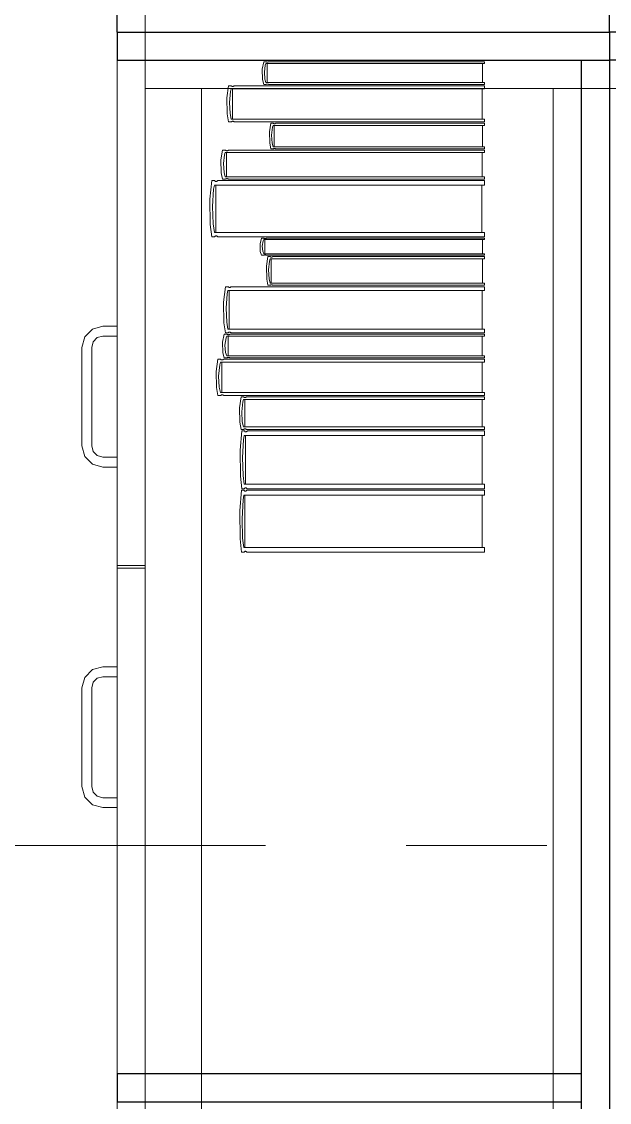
# Model space of a CAD drawing. Header units: inches. Extents: x -38 to 5698, y -33 to 92.
# Drawn here: x 222.793 to 223.211, y 34.224 to 34.992 of the extents above; entities that cross this region are included whole.
import ezdxf

# ---------------------------------------------------------------- set-up
doc = ezdxf.new("R2010")
doc.units = ezdxf.units.IN
doc.header["$MEASUREMENT"] = 0
doc.set_wipeout_variables(frame=1)
doc.linetypes.add('Punto & Raya', pattern=[0.65, 0.5, -0.075, 0, -0.075])
doc.linetypes.add('Wipeout_Contour', pattern=[1, 0, -1])
doc.layers.add('Interior - Mobiliario', color=7, linetype='Continuous')
doc.layers.add('Marcador - Secciones', color=251, linetype='Continuous')

msp = doc.modelspace()

# ---------------------------------------------------------------- linework, layer by layer
at = {"layer": 'Interior - Mobiliario', "color": 175, "linetype": 'Continuous', "lineweight": 13}
for p, q in [((222.88112, 33.50472), (222.88112, 34.96472)), ((222.88112, 34.96472), (223.19112, 34.96472)), ((223.19112, 34.96472), (223.19112, 33.50472)), ((222.96455, 34.95113), (222.96436, 34.95834)), ((222.96586, 34.95626), (222.96626, 34.9513)), ((222.88112, 34.94472), (222.92112, 34.94472)), ((222.92112, 34.94472), (223.17112, 34.94472)), ((222.93926, 34.93805), (222.94048, 34.9466)), ((222.94048, 34.9466), (222.94246, 34.9466)), ((222.9423, 34.94455), (222.94176, 34.9426)), ((223.12246, 34.94455), (222.9423, 34.94455)), ((222.94246, 34.9466), (222.94261, 34.94646)), ((222.94261, 34.94646), (222.94284, 34.94632)), ((222.94284, 34.94632), (222.94309, 34.94622)), ((222.94309, 34.94622), (222.94336, 34.94617)), ((222.94321, 34.923), (222.94321, 34.94455)), ((222.94336, 34.94617), (222.94363, 34.94618)), ((222.94363, 34.94618), (222.94389, 34.94624)), ((222.94389, 34.94624), (222.94414, 34.94634)), ((222.94414, 34.94634), (222.94437, 34.9465)), ((222.94437, 34.9465), (222.94447, 34.9466)), ((222.94447, 34.9466), (223.12246, 34.9466)), ((222.96541, 34.9476), (222.96455, 34.95113)), ((222.96712, 34.9476), (222.96541, 34.9476)), ((222.96626, 34.9513), (222.96698, 34.94889)), ((222.96698, 34.94889), (223.12246, 34.94889)), ((222.96721, 34.94766), (222.96712, 34.9476)), ((222.9674, 34.94776), (222.96721, 34.94766)), ((222.96762, 34.94783), (222.9674, 34.94776)), ((222.96785, 34.94787), (222.96762, 34.94783)), ((222.96808, 34.94787), (222.96785, 34.94787)), ((222.96831, 34.94784), (222.96808, 34.94787)), ((222.96853, 34.94778), (222.96831, 34.94784)), ((222.96873, 34.94769), (222.96853, 34.94778)), ((222.96886, 34.9476), (222.96873, 34.94769)), ((223.12246, 34.9476), (222.96886, 34.9476)), ((223.12064, 34.94455), (223.12064, 34.923)), ((223.12246, 34.94889), (223.12246, 34.9476)), ((223.12246, 34.9466), (223.12246, 34.94455)), ((222.93948, 34.92657), (222.93926, 34.93805)), ((222.94176, 34.9426), (222.941, 34.93474)), ((222.941, 34.93474), (222.94146, 34.92684)), ((222.94048, 34.92095), (222.93948, 34.92657)), ((222.94146, 34.92684), (222.9423, 34.923)), ((222.9423, 34.923), (223.12246, 34.923)), ((222.94256, 34.92105), (222.94246, 34.92095)), ((222.94279, 34.9212), (222.94256, 34.92105)), ((222.94304, 34.92131), (222.94279, 34.9212)), ((222.9433, 34.92137), (222.94304, 34.92131)), ((222.94357, 34.92138), (222.9433, 34.92137)), ((222.94383, 34.92133), (222.94357, 34.92138)), ((222.94409, 34.92123), (222.94383, 34.92133)), ((222.94432, 34.92108), (222.94409, 34.92123)), ((222.94447, 34.92095), (222.94432, 34.92108)), ((223.12246, 34.923), (223.12246, 34.92095)), ((222.94246, 34.92095), (222.94048, 34.92095)), ((223.12246, 34.92095), (222.94447, 34.92095)), ((222.96949, 34.91388), (222.97051, 34.91995)), ((222.96968, 34.90574), (222.96949, 34.91388)), ((222.97051, 34.91995), (222.97216, 34.91995)), ((222.97158, 34.91711), (222.97095, 34.91153)), ((222.97203, 34.91849), (222.97158, 34.91711)), ((223.12246, 34.91849), (222.97203, 34.91849)), ((222.97216, 34.91995), (222.97229, 34.91985)), ((222.97229, 34.91985), (222.97248, 34.91974)), ((222.97248, 34.91974), (222.9727, 34.91968)), ((222.9727, 34.91968), (222.97292, 34.91964)), ((222.97279, 34.90321), (222.97279, 34.91849)), ((222.97292, 34.91964), (222.97314, 34.91965)), ((222.97314, 34.91965), (222.97336, 34.91969)), ((222.97336, 34.91969), (222.97357, 34.91977)), ((222.97357, 34.91977), (222.97376, 34.91988)), ((222.97376, 34.91988), (222.97385, 34.91995)), ((222.97385, 34.91995), (223.12246, 34.91995)), ((223.12094, 34.91849), (223.12094, 34.90321)), ((223.12246, 34.91995), (223.12246, 34.91849)), ((222.97051, 34.90175), (222.96968, 34.90574)), ((222.97095, 34.91153), (222.97133, 34.90593)), ((222.97133, 34.90593), (222.97203, 34.90321)), ((222.93497, 34.89393), (222.93622, 34.90075)), ((222.93622, 34.90075), (222.93825, 34.90075)), ((222.93809, 34.89912), (222.93753, 34.89757)), ((223.12246, 34.89912), (222.93809, 34.89912)), ((222.93825, 34.90075), (222.9384, 34.90064)), ((222.9384, 34.90064), (222.93864, 34.90053)), ((222.93864, 34.90053), (222.9389, 34.90045)), ((222.9389, 34.90045), (222.93917, 34.90041)), ((222.93902, 34.88194), (222.93902, 34.89912)), ((222.93917, 34.90041), (222.93945, 34.90042)), ((222.93945, 34.90042), (222.93972, 34.90046)), ((222.93972, 34.90046), (222.93997, 34.90055)), ((222.93997, 34.90055), (222.94021, 34.90067)), ((222.94021, 34.90067), (222.94031, 34.90075)), ((222.94031, 34.90075), (223.12246, 34.90075)), ((222.97216, 34.90175), (222.97051, 34.90175)), ((222.97203, 34.90321), (223.12246, 34.90321)), ((222.97225, 34.90182), (222.97216, 34.90175)), ((222.97244, 34.90193), (222.97225, 34.90182)), ((222.97265, 34.90201), (222.97244, 34.90193)), ((222.97287, 34.90205), (222.97265, 34.90201)), ((222.97309, 34.90206), (222.97287, 34.90205)), ((222.97331, 34.90202), (222.97309, 34.90206)), ((222.97353, 34.90195), (222.97331, 34.90202)), ((222.97372, 34.90185), (222.97353, 34.90195)), ((222.97385, 34.90175), (222.97372, 34.90185)), ((223.12246, 34.90175), (222.97385, 34.90175)), ((223.1206, 34.89912), (223.1206, 34.88194)), ((223.12246, 34.90321), (223.12246, 34.90175)), ((223.12246, 34.90075), (223.12246, 34.89912)), ((222.93521, 34.88479), (222.93497, 34.89393)), ((222.93753, 34.89757), (222.93676, 34.8913)), ((222.93676, 34.8913), (222.93723, 34.885)), ((222.93622, 34.8803), (222.93521, 34.88479)), ((222.93723, 34.885), (222.93809, 34.88194)), ((222.92715, 34.86595), (222.92845, 34.8793)), ((222.92845, 34.8793), (222.93056, 34.8793)), ((222.93039, 34.8761), (222.92982, 34.87306)), ((223.12246, 34.8761), (222.93039, 34.8761)), ((222.93056, 34.8793), (222.93072, 34.87909)), ((222.93072, 34.87909), (222.93097, 34.87886)), ((222.93097, 34.87886), (222.93124, 34.87871)), ((222.93124, 34.87871), (222.93153, 34.87863)), ((222.93136, 34.84245), (222.93136, 34.8761)), ((222.93153, 34.87863), (222.93181, 34.87864)), ((222.93181, 34.87864), (222.93209, 34.87873)), ((222.93209, 34.87873), (222.93236, 34.8789)), ((222.93236, 34.8789), (222.9326, 34.87915)), ((222.9326, 34.87915), (222.93271, 34.8793)), ((222.93271, 34.8793), (223.12246, 34.8793)), ((222.93825, 34.8803), (222.93622, 34.8803)), ((222.93809, 34.88194), (223.12246, 34.88194)), ((222.93835, 34.88038), (222.93825, 34.8803)), ((222.93859, 34.88051), (222.93835, 34.88038)), ((222.93884, 34.88059), (222.93859, 34.88051)), ((222.93911, 34.88064), (222.93884, 34.88059)), ((222.93939, 34.88065), (222.93911, 34.88064)), ((222.93966, 34.88061), (222.93939, 34.88065)), ((222.93992, 34.88053), (222.93966, 34.88061)), ((222.94016, 34.88041), (222.93992, 34.88053)), ((222.94031, 34.8803), (222.94016, 34.88041)), ((223.12246, 34.8803), (222.94031, 34.8803)), ((223.12052, 34.8761), (223.12052, 34.84245)), ((223.12246, 34.88194), (223.12246, 34.8803)), ((223.12246, 34.8793), (223.12246, 34.8761)), ((222.92982, 34.87306), (222.92901, 34.86078)), ((222.92739, 34.84803), (222.92715, 34.86595)), ((222.92901, 34.86078), (222.9295, 34.84845)), ((222.92845, 34.83925), (222.92739, 34.84803)), ((222.9295, 34.84845), (222.93039, 34.84245)), ((222.93056, 34.83925), (222.92845, 34.83925)), ((222.93039, 34.84245), (223.12246, 34.84245)), ((222.93067, 34.83941), (222.93056, 34.83925)), ((222.93092, 34.83965), (222.93067, 34.83941)), ((222.93118, 34.83982), (222.93092, 34.83965)), ((222.93146, 34.83991), (222.93118, 34.83982)), ((222.93175, 34.83992), (222.93146, 34.83991)), ((222.93203, 34.83985), (222.93175, 34.83992)), ((222.9323, 34.83969), (222.93203, 34.83985)), ((222.93255, 34.83946), (222.9323, 34.83969)), ((222.93271, 34.83925), (222.93255, 34.83946)), ((223.12246, 34.83925), (222.93271, 34.83925)), ((222.96277, 34.83424), (222.96384, 34.83825)), ((222.96384, 34.83825), (222.96556, 34.83825)), ((222.96542, 34.83729), (222.96495, 34.83637)), ((223.12246, 34.83729), (222.96542, 34.83729)), ((222.96556, 34.83825), (222.96569, 34.83819)), ((222.96569, 34.83819), (222.9659, 34.83812)), ((222.9659, 34.83812), (222.96612, 34.83807)), ((222.96612, 34.83807), (222.96635, 34.83805)), ((222.96622, 34.82717), (222.96622, 34.83729)), ((222.96635, 34.83805), (222.96658, 34.83805)), ((222.96658, 34.83805), (222.96681, 34.83808)), ((222.96681, 34.83808), (222.96703, 34.83813)), ((222.96703, 34.83813), (222.96723, 34.8382)), ((222.96723, 34.8382), (222.96732, 34.83825)), ((222.96732, 34.83825), (223.12246, 34.83825)), ((223.12088, 34.83729), (223.12088, 34.82717)), ((223.12246, 34.84245), (223.12246, 34.83925)), ((223.12246, 34.83825), (223.12246, 34.83729)), ((222.96297, 34.82885), (222.96277, 34.83424)), ((222.96384, 34.82621), (222.96297, 34.82885)), ((222.96495, 34.83637), (222.96429, 34.83268)), ((222.96429, 34.83268), (222.9647, 34.82898)), ((222.9647, 34.82898), (222.96542, 34.82717)), ((222.96556, 34.82621), (222.96384, 34.82621)), ((222.96542, 34.82717), (223.12246, 34.82717)), ((222.96565, 34.82626), (222.96556, 34.82621)), ((222.96585, 34.82633), (222.96565, 34.82626)), ((222.96607, 34.82638), (222.96585, 34.82633)), ((222.9663, 34.82641), (222.96607, 34.82638)), ((222.96653, 34.82641), (222.9663, 34.82641)), ((222.96676, 34.82639), (222.96653, 34.82641)), ((222.96698, 34.82634), (222.96676, 34.82639)), ((222.96719, 34.82628), (222.96698, 34.82634)), ((222.96732, 34.82621), (222.96719, 34.82628)), ((223.12246, 34.82621), (222.96732, 34.82621)), ((222.96732, 34.81842), (222.96835, 34.82521)), ((222.96835, 34.82521), (222.97003, 34.82521)), ((222.96943, 34.82204), (222.96879, 34.81579)), ((222.96989, 34.82358), (222.96943, 34.82204)), ((223.12246, 34.82358), (222.96989, 34.82358)), ((222.97003, 34.82521), (222.97015, 34.8251)), ((222.97015, 34.8251), (222.97035, 34.82499)), ((222.97035, 34.82499), (222.97057, 34.82491)), ((222.97057, 34.82491), (222.97079, 34.82487)), ((222.97066, 34.80646), (222.97066, 34.82358)), ((222.97079, 34.82487), (222.97102, 34.82488)), ((222.97102, 34.82488), (222.97124, 34.82492)), ((222.97124, 34.82492), (222.97145, 34.82501)), ((222.97145, 34.82501), (222.97165, 34.82513)), ((222.97165, 34.82513), (222.97173, 34.82521)), ((222.97173, 34.82521), (223.12246, 34.82521)), ((223.12092, 34.82358), (223.12092, 34.80646)), ((223.12246, 34.82717), (223.12246, 34.82621)), ((223.12246, 34.82521), (223.12246, 34.82358)), ((222.96751, 34.8093), (222.96732, 34.81842)), ((222.96879, 34.81579), (222.96918, 34.80951)), ((222.96835, 34.80483), (222.96751, 34.8093)), ((222.96918, 34.80951), (222.96989, 34.80646)), ((222.96989, 34.80646), (223.12246, 34.80646)), ((223.12246, 34.80646), (223.12246, 34.80483)), ((222.93689, 34.79289), (222.93812, 34.80383)), ((222.93812, 34.80383), (222.94013, 34.80383)), ((222.93942, 34.79872), (222.93865, 34.78867)), ((222.93997, 34.80121), (222.93942, 34.79872)), ((223.12246, 34.80121), (222.93997, 34.80121)), ((222.94013, 34.80383), (222.94028, 34.80366)), ((222.94028, 34.80366), (222.94052, 34.80347)), ((222.94052, 34.80347), (222.94077, 34.80334)), ((222.94077, 34.80334), (222.94104, 34.80328)), ((222.94089, 34.77366), (222.94089, 34.80121)), ((222.94104, 34.80328), (222.94131, 34.80329)), ((222.94131, 34.80329), (222.94158, 34.80337)), ((222.94158, 34.80337), (222.94183, 34.80351)), ((222.94183, 34.80351), (222.94207, 34.80371)), ((222.94207, 34.80371), (222.94217, 34.80383)), ((222.94217, 34.80383), (223.12246, 34.80383)), ((222.97003, 34.80483), (222.96835, 34.80483)), ((222.97011, 34.80491), (222.97003, 34.80483)), ((222.97031, 34.80504), (222.97011, 34.80491)), ((222.97052, 34.80512), (222.97031, 34.80504)), ((222.97074, 34.80517), (222.97052, 34.80512)), ((222.97097, 34.80517), (222.97074, 34.80517)), ((222.97119, 34.80514), (222.97097, 34.80517)), ((222.97141, 34.80506), (222.97119, 34.80514)), ((222.97161, 34.80494), (222.97141, 34.80506)), ((222.97173, 34.80483), (222.97161, 34.80494)), ((223.12246, 34.80483), (222.97173, 34.80483)), ((223.12062, 34.80121), (223.12062, 34.77366)), ((223.12246, 34.80383), (223.12246, 34.80121)), ((222.93711, 34.77823), (222.93689, 34.79289)), ((222.93865, 34.78867), (222.93912, 34.77857)), ((222.84362, 34.77371), (222.85112, 34.77572)), ((222.85112, 34.77572), (222.86112, 34.77572)), ((222.86112, 34.77572), (222.86112, 34.76872)), ((222.93812, 34.77103), (222.93711, 34.77823)), ((222.93912, 34.77857), (222.93997, 34.77366)), ((222.83612, 34.76072), (222.83813, 34.76822)), ((222.83813, 34.76822), (222.84362, 34.77371)), ((222.84712, 34.76764), (222.84419, 34.76472)), ((222.85112, 34.76872), (222.84712, 34.76764)), ((222.86112, 34.76872), (222.85112, 34.76872)), ((222.93606, 34.76444), (222.93731, 34.77003)), ((222.93731, 34.77003), (222.93932, 34.77003)), ((222.93861, 34.76742), (222.93784, 34.76228)), ((222.94013, 34.77103), (222.93812, 34.77103)), ((222.93916, 34.76869), (222.93861, 34.76742)), ((223.12246, 34.76869), (222.93916, 34.76869)), ((222.93932, 34.77003), (222.93947, 34.76994)), ((222.93947, 34.76994), (222.93971, 34.76985)), ((222.93971, 34.76985), (222.93997, 34.76978)), ((222.93997, 34.77366), (223.12246, 34.77366)), ((222.93997, 34.76978), (222.94024, 34.76975)), ((222.94009, 34.75461), (222.94009, 34.76869)), ((222.94023, 34.77116), (222.94013, 34.77103)), ((222.94046, 34.77136), (222.94023, 34.77116)), ((222.94024, 34.76975), (222.94051, 34.76976)), ((222.94072, 34.7715), (222.94046, 34.77136)), ((222.94051, 34.76976), (222.94078, 34.7698)), ((222.94098, 34.77157), (222.94072, 34.7715)), ((222.94078, 34.7698), (222.94103, 34.76987)), ((222.94125, 34.77158), (222.94098, 34.77157)), ((222.94103, 34.76987), (222.94127, 34.76997)), ((222.94152, 34.77152), (222.94125, 34.77158)), ((222.94127, 34.76997), (222.94137, 34.77003)), ((222.94137, 34.77003), (223.12246, 34.77003)), ((222.94178, 34.7714), (222.94152, 34.77152)), ((222.94202, 34.77121), (222.94178, 34.7714)), ((222.94217, 34.77103), (222.94202, 34.77121)), ((223.12246, 34.77103), (222.94217, 34.77103)), ((223.12061, 34.76869), (223.12061, 34.75461)), ((223.12246, 34.77366), (223.12246, 34.77103)), ((223.12246, 34.77003), (223.12246, 34.76869)), ((222.83612, 34.69072), (222.83612, 34.76072)), ((222.84419, 34.76472), (222.84312, 34.76072)), ((222.84312, 34.76072), (222.84312, 34.69072)), ((222.93629, 34.75695), (222.93606, 34.76444)), ((222.93784, 34.76228), (222.93831, 34.75712)), ((222.93149, 34.74368), (222.93276, 34.75227)), ((222.93276, 34.75227), (222.93483, 34.75227)), ((222.93483, 34.75227), (222.93498, 34.75213)), ((222.93498, 34.75213), (222.93523, 34.75198)), ((222.93731, 34.75327), (222.93629, 34.75695)), ((222.93632, 34.7519), (222.93658, 34.75201)), ((222.93658, 34.75201), (222.93682, 34.75217)), ((222.93682, 34.75217), (222.93693, 34.75227)), ((222.93693, 34.75227), (223.12246, 34.75227)), ((222.93932, 34.75327), (222.93731, 34.75327)), ((222.93831, 34.75712), (222.93916, 34.75461)), ((222.93916, 34.75461), (223.12246, 34.75461)), ((222.93942, 34.75333), (222.93932, 34.75327)), ((222.93966, 34.75344), (222.93942, 34.75333)), ((222.93991, 34.75351), (222.93966, 34.75344)), ((222.94018, 34.75354), (222.93991, 34.75351)), ((222.94045, 34.75355), (222.94018, 34.75354)), ((222.94072, 34.75352), (222.94045, 34.75355)), ((222.94098, 34.75345), (222.94072, 34.75352)), ((222.94122, 34.75336), (222.94098, 34.75345)), ((222.94137, 34.75327), (222.94122, 34.75336)), ((223.12246, 34.75327), (222.94137, 34.75327)), ((223.12246, 34.75461), (223.12246, 34.75327)), ((223.12246, 34.75227), (223.12246, 34.75021)), ((222.9341, 34.74826), (222.93331, 34.74036)), ((222.93466, 34.75021), (222.9341, 34.74826)), ((223.12246, 34.75021), (222.93466, 34.75021)), ((222.93523, 34.75198), (222.93549, 34.75189)), ((222.93549, 34.75189), (222.93577, 34.75184)), ((222.93561, 34.72859), (222.93561, 34.75021)), ((222.93577, 34.75184), (222.93605, 34.75184)), ((222.93605, 34.75184), (222.93632, 34.7519)), ((223.12057, 34.75021), (223.12057, 34.72859)), ((222.93173, 34.73217), (222.93149, 34.74368)), ((222.93331, 34.74036), (222.93379, 34.73244)), ((222.93276, 34.72653), (222.93173, 34.73217)), ((222.93379, 34.73244), (222.93466, 34.72859)), ((222.93483, 34.72653), (222.93276, 34.72653)), ((222.93466, 34.72859), (223.12246, 34.72859)), ((222.93493, 34.72663), (222.93483, 34.72653)), ((222.93517, 34.72678), (222.93493, 34.72663)), ((222.93543, 34.72689), (222.93517, 34.72678)), ((222.93571, 34.72695), (222.93543, 34.72689)), ((222.93599, 34.72696), (222.93571, 34.72695)), ((222.93626, 34.72691), (222.93599, 34.72696)), ((222.93653, 34.72681), (222.93626, 34.72691)), ((222.93677, 34.72667), (222.93653, 34.72681)), ((222.93693, 34.72653), (222.93677, 34.72667)), ((223.12246, 34.72653), (222.93693, 34.72653)), ((222.94809, 34.71783), (222.94926, 34.72553)), ((222.94926, 34.72553), (222.95114, 34.72553)), ((222.95048, 34.72193), (222.94975, 34.71485)), ((222.95099, 34.72368), (222.95048, 34.72193)), ((223.12246, 34.72368), (222.95099, 34.72368)), ((222.95114, 34.72553), (222.95128, 34.7254)), ((222.95128, 34.7254), (222.95151, 34.72527)), ((222.95151, 34.72527), (222.95175, 34.72518)), ((222.95175, 34.72518), (222.952, 34.72514)), ((222.95186, 34.70428), (222.95186, 34.72368)), ((222.952, 34.72514), (222.95226, 34.72515)), ((222.95226, 34.72515), (222.95251, 34.7252)), ((222.95251, 34.7252), (222.95274, 34.7253)), ((222.95274, 34.7253), (222.95296, 34.72544)), ((222.95296, 34.72544), (222.95306, 34.72553)), ((222.95306, 34.72553), (223.12246, 34.72553)), ((223.12073, 34.72368), (223.12073, 34.70428)), ((223.12246, 34.72859), (223.12246, 34.72653)), ((223.12246, 34.72553), (223.12246, 34.72368)), ((222.94831, 34.7075), (222.94809, 34.71783)), ((222.94975, 34.71485), (222.95019, 34.70774)), ((222.94926, 34.70243), (222.94831, 34.7075)), ((222.95019, 34.70774), (222.95099, 34.70428)), ((222.94869, 34.68771), (222.94985, 34.70143)), ((222.95114, 34.70243), (222.94926, 34.70243)), ((222.94985, 34.70143), (222.95172, 34.70143)), ((222.95099, 34.70428), (223.12246, 34.70428)), ((222.95124, 34.70252), (222.95114, 34.70243)), ((222.95146, 34.70266), (222.95124, 34.70252)), ((222.95169, 34.70276), (222.95146, 34.70266)), ((222.95194, 34.70282), (222.95169, 34.70276)), ((222.95172, 34.70143), (222.95186, 34.70121)), ((222.95186, 34.70121), (222.95209, 34.70098)), ((222.9522, 34.70282), (222.95194, 34.70282)), ((222.95209, 34.70098), (222.95233, 34.70082)), ((222.95245, 34.70278), (222.9522, 34.70282)), ((222.95233, 34.70082), (222.95258, 34.70075)), ((222.95269, 34.70269), (222.95245, 34.70278)), ((222.95258, 34.70075), (222.95283, 34.70076)), ((222.95292, 34.70256), (222.95269, 34.70269)), ((222.95283, 34.70076), (222.95308, 34.70085)), ((222.95306, 34.70243), (222.95292, 34.70256)), ((223.12246, 34.70243), (222.95306, 34.70243)), ((222.95308, 34.70085), (222.95332, 34.70102)), ((222.95332, 34.70102), (222.95354, 34.70128)), ((222.95354, 34.70128), (222.95363, 34.70143)), ((222.95363, 34.70143), (223.12246, 34.70143)), ((223.12246, 34.70428), (223.12246, 34.70243)), ((223.12246, 34.70143), (223.12246, 34.69814)), ((222.83813, 34.68322), (222.83612, 34.69072)), ((222.84312, 34.69072), (222.84419, 34.68672)), ((222.95106, 34.69502), (222.95034, 34.6824)), ((222.95157, 34.69814), (222.95106, 34.69502)), ((223.12246, 34.69814), (222.95157, 34.69814)), ((222.95244, 34.66357), (222.95244, 34.69814)), ((223.12074, 34.69814), (223.12074, 34.66357)), ((222.84362, 34.67773), (222.83813, 34.68322)), ((222.84419, 34.68672), (222.84712, 34.68379)), ((222.84712, 34.68379), (222.85112, 34.68272)), ((222.9489, 34.6693), (222.94869, 34.68771)), ((222.85112, 34.67572), (222.84362, 34.67773)), ((222.85112, 34.68272), (222.86112, 34.68272)), ((222.86112, 34.67572), (222.85112, 34.67572)), ((222.86112, 34.68272), (222.86112, 34.67572)), ((222.95034, 34.6824), (222.95078, 34.66973)), ((222.94985, 34.66028), (222.9489, 34.6693)), ((222.95078, 34.66973), (222.95157, 34.66357)), ((222.95172, 34.66028), (222.94985, 34.66028)), ((222.95157, 34.66357), (223.12246, 34.66357)), ((222.95182, 34.66044), (222.95172, 34.66028)), ((222.95204, 34.66069), (222.95182, 34.66044)), ((222.95227, 34.66086), (222.95204, 34.66069)), ((222.95252, 34.66095), (222.95227, 34.66086)), ((222.95278, 34.66096), (222.95252, 34.66095)), ((222.95303, 34.66089), (222.95278, 34.66096)), ((222.95327, 34.66073), (222.95303, 34.66089)), ((222.95349, 34.6605), (222.95327, 34.66073)), ((222.95363, 34.66028), (222.95349, 34.6605)), ((223.12246, 34.66028), (222.95363, 34.66028)), ((223.12246, 34.66357), (223.12246, 34.66028)), ((222.94834, 34.64454), (222.9495, 34.65928)), ((222.9495, 34.65928), (222.95138, 34.65928)), ((222.95072, 34.65239), (222.94999, 34.63884)), ((222.95123, 34.65574), (222.95072, 34.65239)), ((223.12246, 34.65574), (222.95123, 34.65574)), ((222.95138, 34.65928), (222.95152, 34.65904)), ((222.95152, 34.65904), (222.95174, 34.65879)), ((222.95174, 34.65879), (222.95199, 34.65862)), ((222.95199, 34.65862), (222.95224, 34.65854)), ((222.95209, 34.61863), (222.95209, 34.65574)), ((222.95224, 34.65854), (222.95249, 34.65855)), ((222.95249, 34.65855), (222.95274, 34.65865)), ((222.95274, 34.65865), (222.95298, 34.65884)), ((222.95298, 34.65884), (222.9532, 34.65911)), ((222.9532, 34.65911), (222.95329, 34.65928)), ((222.95329, 34.65928), (223.12246, 34.65928)), ((223.12073, 34.65574), (223.12073, 34.61863)), ((223.12246, 34.65928), (223.12246, 34.65574)), ((222.94855, 34.62478), (222.94834, 34.64454)), ((222.94999, 34.63884), (222.95043, 34.62524)), ((222.9495, 34.61509), (222.94855, 34.62478)), ((222.95043, 34.62524), (222.95123, 34.61863)), ((222.95138, 34.61509), (222.9495, 34.61509)), ((222.95123, 34.61863), (223.12246, 34.61863)), ((222.95147, 34.61526), (222.95138, 34.61509)), ((222.95169, 34.61553), (222.95147, 34.61526)), ((222.95193, 34.61572), (222.95169, 34.61553)), ((222.95218, 34.61582), (222.95193, 34.61572)), ((222.95244, 34.61583), (222.95218, 34.61582)), ((222.95269, 34.61575), (222.95244, 34.61583)), ((222.95293, 34.61558), (222.95269, 34.61575)), ((222.95315, 34.61533), (222.95293, 34.61558)), ((222.95329, 34.61509), (222.95315, 34.61533)), ((223.12246, 34.61509), (222.95329, 34.61509)), ((223.12246, 34.61863), (223.12246, 34.61509)), ((222.86112, 34.60572), (222.88112, 34.60572)), ((222.86112, 34.60372), (222.88112, 34.60372)), ((222.84362, 34.53171), (222.83813, 34.52622)), ((222.85112, 34.53372), (222.84362, 34.53171)), ((222.86112, 34.53372), (222.85112, 34.53372)), ((222.86112, 34.52672), (222.86112, 34.53372)), ((222.83813, 34.52622), (222.83612, 34.51872)), ((222.84312, 34.51872), (222.84419, 34.52272)), ((222.84419, 34.52272), (222.84712, 34.52564)), ((222.84712, 34.52564), (222.85112, 34.52672)), ((222.85112, 34.52672), (222.86112, 34.52672)), ((222.83612, 34.51872), (222.83612, 34.44872)), ((222.84312, 34.44872), (222.84312, 34.51872)), ((222.83612, 34.44872), (222.83813, 34.44122)), ((222.84419, 34.44472), (222.84312, 34.44872)), ((222.83813, 34.44122), (222.84362, 34.43573)), ((222.84712, 34.44179), (222.84419, 34.44472)), ((222.85112, 34.44072), (222.84712, 34.44179)), ((222.86112, 34.44072), (222.85112, 34.44072)), ((222.86112, 34.43372), (222.86112, 34.44072)), ((222.84362, 34.43573), (222.85112, 34.43372)), ((222.85112, 34.43372), (222.86112, 34.43372))]:
    msp.add_line(p, q, dxfattribs=at)

# ---------------------------------------------------------------- wipeouts: each hides what was drawn before it
at = {"color": 254, "linetype": 'Wipeout_Contour', "lineweight": 0, "ltscale": 6586.781146}
msp.add_wipeout([(223.23112, 33.50472), (223.23112, 34.96472), (223.21112, 34.96472), (223.21112, 33.50472)], dxfattribs=at).dxf.layer = 'Interior - Mobiliario'

# ---------------------------------------------------------------- next in the draw order: linework, layer by layer
at = {"layer": 'Interior - Mobiliario', "color": 175, "linetype": 'Continuous', "lineweight": 30}
for p, q in [((223.23112, 34.96472), (223.21112, 34.96472)), ((223.21112, 34.96472), (223.21112, 33.50472))]:
    msp.add_line(p, q, dxfattribs=at)
at = {"layer": 'Interior - Mobiliario', "color": 175, "linetype": 'Continuous', "lineweight": 13}
for p, q in [((223.21112, 34.96472), (223.21112, 33.50472)), ((223.23112, 34.96472), (223.21112, 34.96472)), ((223.21112, 34.94472), (223.21112, 33.52472)), ((223.25112, 34.94472), (223.21112, 34.94472))]:
    msp.add_line(p, q, dxfattribs=at)

# ---------------------------------------------------------------- next in the draw order: wipeouts: each hides what was drawn before it
at = {"color": 254, "linetype": 'Wipeout_Contour', "lineweight": 0, "ltscale": 6586.000682}
msp.add_wipeout([(222.86112, 34.22472), (223.19112, 34.22472), (223.19112, 34.24472), (222.86112, 34.24472)], dxfattribs=at).dxf.layer = 'Interior - Mobiliario'

# ---------------------------------------------------------------- next in the draw order: linework, layer by layer
at = {"layer": 'Interior - Mobiliario', "color": 175, "linetype": 'Continuous', "lineweight": 13}
for p, q in [((222.88112, 33.52472), (222.88112, 34.94472)), ((222.92112, 34.94472), (222.92112, 33.52472)), ((223.17112, 33.52472), (223.17112, 34.94472)), ((222.86112, 34.24472), (222.86112, 34.60372)), ((222.88112, 34.24472), (222.88112, 34.60372)), ((222.86112, 34.22472), (222.86112, 34.24472)), ((222.86112, 34.24472), (223.19112, 34.24472)), ((222.86112, 34.22472), (222.86112, 34.24472)), ((222.86112, 34.24472), (222.88112, 34.24472)), ((223.19112, 34.24472), (223.19112, 34.22472)), ((223.19112, 34.22472), (222.86112, 34.22472)), ((222.86112, 34.22472), (222.86112, 33.86572)), ((222.86112, 34.22472), (222.88112, 34.22472)), ((222.88112, 34.22472), (222.88112, 33.86572))]:
    msp.add_line(p, q, dxfattribs=at)
at = {"layer": 'Interior - Mobiliario', "color": 175, "linetype": 'Continuous', "lineweight": 30}
for p, q in [((222.86112, 34.24472), (223.19112, 34.24472)), ((222.86112, 34.24472), (222.86112, 34.22472)), ((223.19112, 34.24472), (223.19112, 34.22472)), ((222.86112, 34.22472), (223.19112, 34.22472))]:
    msp.add_line(p, q, dxfattribs=at)

# ---------------------------------------------------------------- next in the draw order: wipeouts: each hides what was drawn before it
at = {"color": 254, "linetype": 'Wipeout_Contour', "lineweight": 0, "ltscale": 6587.502568}
msp.add_wipeout([(223.56112, 34.96472), (223.56112, 34.98472), (223.21112, 34.98472), (223.21112, 34.96472)], dxfattribs=at).dxf.layer = 'Interior - Mobiliario'

# ---------------------------------------------------------------- next in the draw order: linework, layer by layer
at = {"layer": 'Interior - Mobiliario', "color": 175, "linetype": 'Continuous', "lineweight": 30}
for p, q in [((223.56112, 34.98472), (223.21112, 34.98472)), ((223.21112, 34.98472), (223.21112, 34.96472)), ((223.56112, 34.96472), (223.21112, 34.96472))]:
    msp.add_line(p, q, dxfattribs=at)
at = {"layer": 'Interior - Mobiliario', "color": 175, "linetype": 'Continuous', "lineweight": 13}
for p, q in [((223.21112, 34.98472), (223.21112, 34.96472)), ((223.56112, 34.98472), (223.21112, 34.98472)), ((223.21112, 34.98472), (223.21112, 34.94472)), ((223.54112, 34.98472), (223.21112, 34.98472)), ((223.21112, 33.48472), (223.21112, 34.98472)), ((223.21112, 34.98472), (223.56112, 34.98472)), ((223.21112, 34.96472), (223.56112, 34.96472)), ((223.21112, 34.96472), (223.21112, 33.50472)), ((223.56112, 34.96472), (223.21112, 34.96472))]:
    msp.add_line(p, q, dxfattribs=at)

# ---------------------------------------------------------------- next in the draw order: wipeouts: each hides what was drawn before it
at = {"color": 254, "linetype": 'Wipeout_Contour', "lineweight": 0, "ltscale": 6587.504267}
msp.add_wipeout([(223.56112, 35.00472), (223.21112, 35.00472), (223.21112, 34.98472), (223.56112, 34.98472)], dxfattribs=at).dxf.layer = 'Interior - Mobiliario'
at = {"color": 254, "linetype": 'Wipeout_Contour', "lineweight": 0, "ltscale": 6586.701164}
msp.add_wipeout([(223.19112, 33.50472), (223.21112, 33.50472), (223.21112, 34.96472), (223.19112, 34.96472)], dxfattribs=at).dxf.layer = 'Interior - Mobiliario'

# ---------------------------------------------------------------- next in the draw order: linework, layer by layer
at = {"layer": 'Interior - Mobiliario', "color": 175, "linetype": 'Continuous', "lineweight": 13}
for p, q in [((223.21112, 36.48472), (223.21112, 34.98472)), ((223.21112, 34.98472), (223.21112, 35.02472)), ((223.21112, 34.98472), (223.21112, 35.00472)), ((223.56112, 34.98472), (223.21112, 34.98472)), ((223.54112, 34.98472), (223.21112, 34.98472)), ((223.21112, 34.98472), (223.56112, 34.98472)), ((223.19112, 33.50472), (223.19112, 34.96472)), ((223.19112, 34.96472), (223.21112, 34.96472)), ((223.21112, 34.96472), (223.21112, 33.50472)), ((223.17112, 34.94472), (223.21112, 34.94472)), ((223.21112, 34.94472), (223.21112, 33.52472)), ((222.86112, 34.24472), (223.19112, 34.24472)), ((223.19112, 34.24472), (223.19112, 34.22472)), ((223.19112, 34.22472), (222.86112, 34.22472))]:
    msp.add_line(p, q, dxfattribs=at)
at = {"layer": 'Interior - Mobiliario', "color": 175, "linetype": 'Continuous', "lineweight": 30}
for p, q in [((223.21112, 34.98472), (223.21112, 35.00472)), ((223.56112, 34.98472), (223.21112, 34.98472)), ((223.19112, 34.96472), (223.21112, 34.96472)), ((223.19112, 34.96472), (223.19112, 33.50472)), ((223.21112, 34.96472), (223.21112, 33.50472))]:
    msp.add_line(p, q, dxfattribs=at)
at = {"layer": 'Marcador - Secciones', "color": 251, "linetype": 'Punto & Raya', "lineweight": 13}
msp.add_line((189.66665, 34.40671), (240.94026, 34.40671), dxfattribs=at)

# ---------------------------------------------------------------- next in the draw order: wipeouts: each hides what was drawn before it
at = {"color": 254, "linetype": 'Wipeout_Contour', "lineweight": 0, "ltscale": 6586.102883}
msp.add_wipeout([(222.86112, 34.96472), (223.21112, 34.96472), (223.21112, 34.98472), (222.86112, 34.98472)], dxfattribs=at).dxf.layer = 'Interior - Mobiliario'

# ---------------------------------------------------------------- next in the draw order: linework, layer by layer
at = {"layer": 'Interior - Mobiliario', "color": 175, "linetype": 'Continuous', "lineweight": 30}
for p, q in [((222.86112, 34.98472), (223.21112, 34.98472)), ((222.86112, 34.98472), (222.86112, 34.96472)), ((223.21112, 34.98472), (223.21112, 34.96472)), ((222.86112, 34.96472), (223.21112, 34.96472))]:
    msp.add_line(p, q, dxfattribs=at)
at = {"layer": 'Interior - Mobiliario', "color": 175, "linetype": 'Continuous', "lineweight": 13}
for p, q in [((222.86112, 34.96472), (222.86112, 34.98472)), ((222.86112, 34.98472), (223.21112, 34.98472)), ((222.86112, 34.98472), (222.86112, 33.48472)), ((223.21112, 34.98472), (222.86112, 34.98472)), ((222.88112, 34.94472), (222.88112, 34.98472)), ((222.88112, 34.98472), (223.21112, 34.98472)), ((223.21112, 34.98472), (223.21112, 34.96472)), ((223.21112, 34.98472), (223.21112, 34.94472)), ((223.21112, 33.48472), (223.21112, 34.98472)), ((223.21112, 34.96472), (222.86112, 34.96472)), ((222.86112, 33.50472), (222.86112, 34.96472)), ((222.86112, 34.96472), (223.21112, 34.96472)), ((222.86112, 33.50472), (222.86112, 34.96472)), ((222.86112, 34.96472), (223.19112, 34.96472)), ((222.86112, 34.96472), (222.86112, 34.60572)), ((222.86112, 34.96472), (222.88112, 34.96472)), ((222.88112, 33.50472), (222.88112, 34.96472)), ((222.88112, 34.96472), (223.19112, 34.96472)), ((222.88112, 33.50472), (222.88112, 34.96472)), ((222.88112, 34.96472), (223.19112, 34.96472)), ((222.88112, 34.96472), (222.88112, 34.60572)), ((222.96436, 34.95834), (222.96541, 34.96372)), ((222.96541, 34.96372), (222.96712, 34.96372)), ((222.96652, 34.9612), (222.96586, 34.95626)), ((222.96698, 34.96243), (222.96652, 34.9612)), ((223.12246, 34.96243), (222.96698, 34.96243)), ((222.96712, 34.96372), (222.96725, 34.96363)), ((222.96725, 34.96363), (222.96745, 34.96354)), ((222.96745, 34.96354), (222.96767, 34.96348)), ((222.96767, 34.96348), (222.9679, 34.96345)), ((222.96777, 34.94889), (222.96777, 34.96243)), ((222.9679, 34.96345), (222.96813, 34.96345)), ((222.96813, 34.96345), (222.96836, 34.96349)), ((222.96836, 34.96349), (222.96857, 34.96356)), ((222.96857, 34.96356), (222.96877, 34.96365)), ((222.96877, 34.96365), (222.96886, 34.96372)), ((222.96886, 34.96372), (223.12246, 34.96372)), ((223.12089, 34.96243), (223.12089, 34.94889)), ((223.12246, 34.96372), (223.12246, 34.96243)), ((223.19112, 34.96472), (223.19112, 33.50472)), ((223.19112, 34.96472), (223.19112, 33.50472)), ((223.19112, 34.96472), (223.19112, 33.50472)), ((223.21112, 34.96472), (223.21112, 33.50472))]:
    msp.add_line(p, q, dxfattribs=at)

# ---------------------------------------------------------------- next in the draw order: wipeouts: each hides what was drawn before it
at = {"color": 254, "linetype": 'Wipeout_Contour', "lineweight": 0, "ltscale": 6586.104583}
msp.add_wipeout([(222.86112, 35.00472), (222.86112, 34.98472), (223.21112, 34.98472), (223.21112, 35.00472)], dxfattribs=at).dxf.layer = 'Interior - Mobiliario'

# ---------------------------------------------------------------- next in the draw order: linework, layer by layer
at = {"layer": 'Interior - Mobiliario', "color": 175, "linetype": 'Continuous', "lineweight": 13}
for p, q in [((222.86112, 34.98472), (222.86112, 36.48472)), ((223.21112, 36.48472), (223.21112, 34.98472)), ((222.88112, 35.02472), (222.88112, 34.98472)), ((223.21112, 34.98472), (223.21112, 35.02472)), ((222.86112, 35.00472), (222.86112, 34.98472)), ((223.21112, 34.98472), (223.21112, 35.00472)), ((222.86112, 34.98472), (223.21112, 34.98472)), ((223.21112, 34.98472), (222.86112, 34.98472)), ((222.88112, 34.98472), (223.21112, 34.98472))]:
    msp.add_line(p, q, dxfattribs=at)
at = {"layer": 'Interior - Mobiliario', "color": 175, "linetype": 'Continuous', "lineweight": 30}
for p, q in [((222.86112, 34.98472), (222.86112, 35.00472)), ((223.21112, 34.98472), (223.21112, 35.00472)), ((222.86112, 34.98472), (223.21112, 34.98472))]:
    msp.add_line(p, q, dxfattribs=at)

doc.saveas('drawing.dxf')
